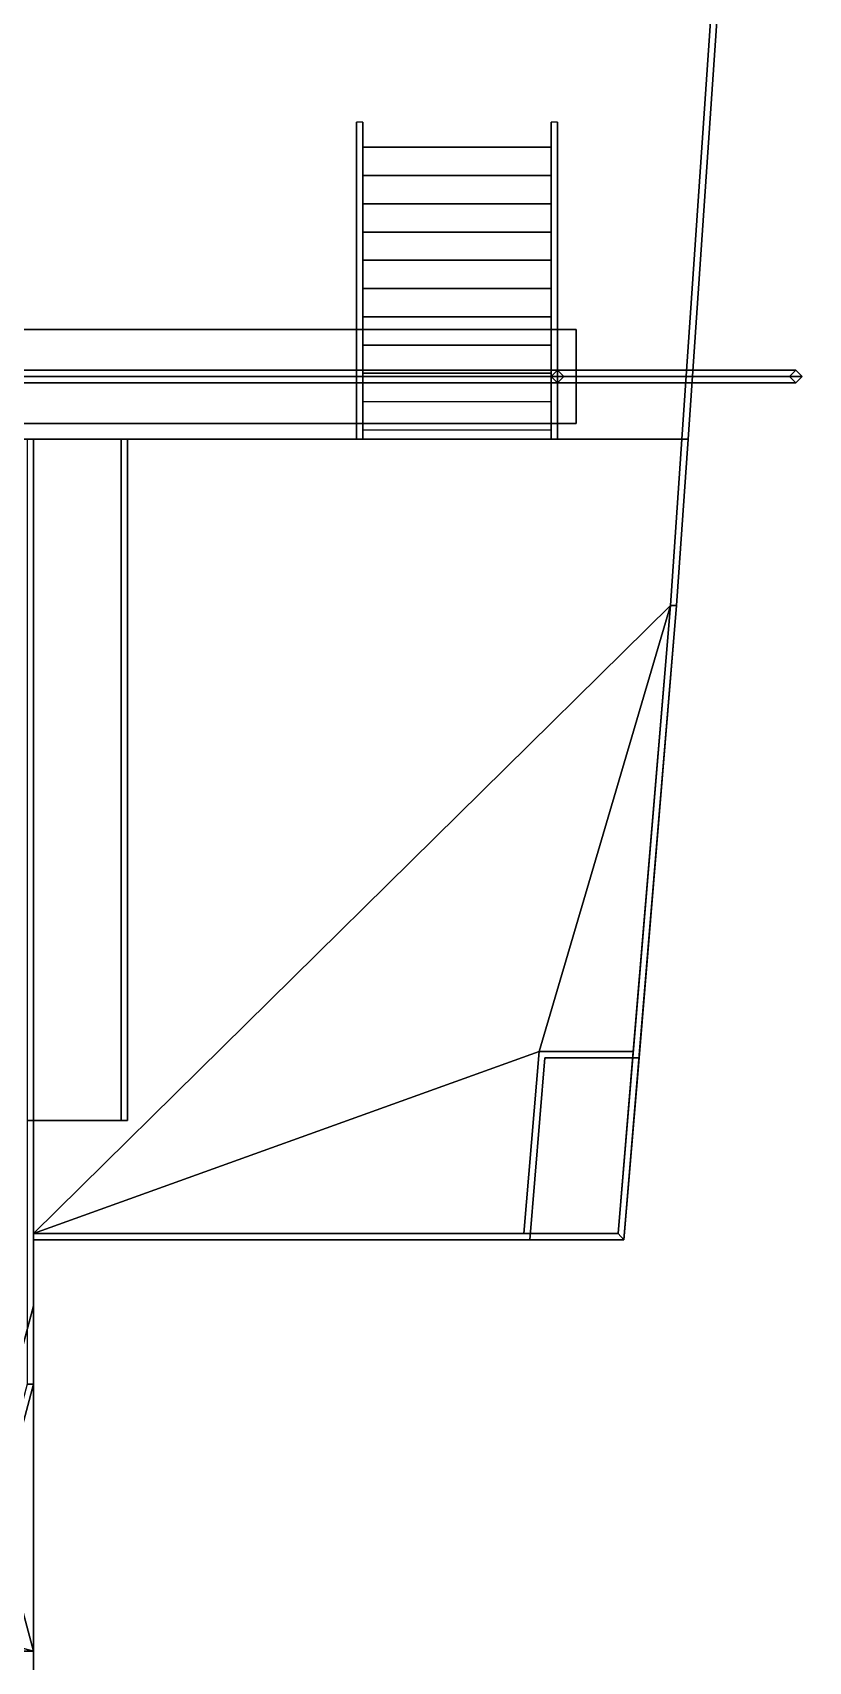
# Model space of a CAD drawing. Extents: x -4 to 4, y -26 to 37.3.
# Drawn here: x 1.1 to 3.57, y -21.17 to -15.98 of the extents above; entities that cross this region are included whole.
import ezdxf

# ---------------------------------------------------------------- set-up
doc = ezdxf.new("R2010")
doc.units = 0
doc.layers.add('SUPERSTRUCTURE', color=3, linetype='CONTINUOUS')

msp = doc.modelspace()

# ---------------------------------------------------------------- linework, layer by layer
at = {"layer": 'SUPERSTRUCTURE'}
for points in [[(3.55, -11.69, 4.9), (3.55, -11.69, 3.4503), (3.1664, -17.28, 3.4503), (3.1664, -17.28, 4.9)], [(3.55, -11.69, 4.9), (3.1664, -17.28, 4.9), (3.1864, -17.28, 4.9), (3.57, -11.69, 4.9)], [(3.1864, -17.28, 4.9), (3.1864, -17.28, 3.45), (3.57, -11.69, 3.45), (3.57, -11.69, 4.9)], [(2.13, -16.27, 3.48), (2.13, -16.49, 3.48), (2.13, -17.28, 4.9), (2.13, -17.06, 4.9)], [(2.15, -17.06, 4.9), (2.15, -16.27, 3.48), (2.13, -16.27, 3.48), (2.13, -17.06, 4.9)], [(2.15, -17.28, 4.9), (2.15, -16.49, 3.48), (2.15, -16.27, 3.48), (2.15, -17.06, 4.9)], [(2.75, -16.27, 3.48), (2.75, -16.49, 3.48), (2.75, -17.28, 4.9), (2.75, -17.06, 4.9)], [(2.77, -17.06, 4.9), (2.77, -16.27, 3.48), (2.75, -16.27, 3.48), (2.75, -17.06, 4.9)], [(2.77, -17.28, 4.9), (2.77, -16.49, 3.48), (2.77, -16.27, 3.48), (2.77, -17.06, 4.9)], [(2.15, -16.35, 3.59), (2.15, -16.53, 3.59), (2.75, -16.53, 3.59), (2.75, -16.35, 3.59)], [(2.75, -16.35, 3.59), (2.75, -16.35, 3.56), (2.15, -16.35, 3.56), (2.15, -16.35, 3.59)], [(2.75, -16.44, 3.75), (2.75, -16.44, 3.72), (2.15, -16.44, 3.72), (2.15, -16.44, 3.75)], [(2.15, -16.44, 3.75), (2.15, -16.62, 3.75), (2.75, -16.62, 3.75), (2.75, -16.44, 3.75)], [(2.75, -16.53, 3.91), (2.75, -16.53, 3.88), (2.15, -16.53, 3.88), (2.15, -16.53, 3.91)], [(2.15, -16.53, 3.91), (2.15, -16.71, 3.91), (2.75, -16.71, 3.91), (2.75, -16.53, 3.91)], [(2.15, -16.62, 4.07), (2.15, -16.8, 4.07), (2.75, -16.8, 4.07), (2.75, -16.62, 4.07)], [(2.75, -16.62, 4.07), (2.75, -16.62, 4.04), (2.15, -16.62, 4.04), (2.15, -16.62, 4.07)], [(2.15, -16.71, 4.23), (2.15, -16.89, 4.23), (2.75, -16.89, 4.23), (2.75, -16.71, 4.23)], [(2.75, -16.71, 4.23), (2.75, -16.71, 4.2), (2.15, -16.71, 4.2), (2.15, -16.71, 4.23)], [(2.75, -16.8, 4.39), (2.75, -16.8, 4.36), (2.15, -16.8, 4.36), (2.15, -16.8, 4.39)], [(2.15, -16.8, 4.39), (2.15, -16.98, 4.39), (2.75, -16.98, 4.39), (2.75, -16.8, 4.39)], [(2.75, -16.89, 4.55), (2.75, -16.89, 4.52), (2.15, -16.89, 4.52), (2.15, -16.89, 4.55)], [(2.15, -16.89, 4.55), (2.15, -17.07, 4.55), (2.75, -17.07, 4.55), (2.75, -16.89, 4.55)], [(2.83, -17.08, 17.99), (2.83, -16.93, 17.84), (-2.83, -16.93, 17.84), (-2.83, -17.08, 17.99)], [(2.83, -16.93, 17.84), (2.83, -17.08, 17.69), (-2.83, -17.08, 17.69), (-2.83, -16.93, 17.84)], [(2.83, -17.23, 17.84), (2.83, -17.08, 17.69), (2.83, -16.93, 17.84), (2.83, -17.08, 17.99)], [(2.15, -16.98, 4.71), (2.15, -17.16, 4.71), (2.75, -17.16, 4.71), (2.75, -16.98, 4.71)], [(2.75, -16.98, 4.71), (2.75, -16.98, 4.68), (2.15, -16.98, 4.68), (2.15, -16.98, 4.71)], [(2.79, -17.08, 17.97), (2.77, -17.06, 17.97), (0.12, -17.06, 20.98), (0.12, -17.08, 21)], [(2.77, -17.06, 17.97), (2.75, -17.08, 17.97), (0.12, -17.08, 20.96), (0.12, -17.06, 20.98)], [(2.13, -17.06, 4.9), (2.13, -17.28, 4.9), (2.15, -17.28, 4.9), (2.15, -17.06, 4.9)], [(2.75, -17.08, 17.71), (2.77, -17.06, 17.71), (3.53, -17.06, 3.41), (3.51, -17.08, 3.41)], [(2.75, -17.06, 4.9), (2.75, -17.28, 4.9), (2.77, -17.28, 4.9), (2.77, -17.06, 4.9)], [(2.77, -17.06, 17.71), (2.79, -17.08, 17.71), (3.55, -17.08, 3.41), (3.53, -17.06, 3.41)], [(2.83, -17.23, 17.84), (2.83, -17.08, 17.99), (-2.83, -17.08, 17.99), (-2.83, -17.23, 17.84)], [(2.83, -17.08, 17.69), (2.83, -17.23, 17.84), (-2.83, -17.23, 17.84), (-2.83, -17.08, 17.69)], [(2.75, -17.08, 17.97), (2.77, -17.1, 17.97), (0.12, -17.1, 20.98), (0.12, -17.08, 20.96)], [(2.77, -17.1, 17.97), (2.79, -17.08, 17.97), (0.12, -17.08, 21), (0.12, -17.1, 20.98)], [(2.15, -17.07, 4.87), (2.15, -17.25, 4.87), (2.75, -17.25, 4.87), (2.75, -17.07, 4.87)], [(2.75, -17.07, 4.87), (2.75, -17.07, 4.84), (2.15, -17.07, 4.84), (2.15, -17.07, 4.87)], [(2.77, -17.1, 17.71), (2.75, -17.08, 17.71), (3.51, -17.08, 3.41), (3.53, -17.1, 3.41)], [(2.79, -17.08, 17.71), (2.77, -17.1, 17.71), (3.53, -17.1, 3.41), (3.55, -17.08, 3.41)], [(1.1, -17.28, 8.46), (1.1, -17.28, 3.4827), (0, -17.28, 3.5), (-1.1, -17.28, 8.46)], [(1.08, -17.28, 8.46), (1.38, -17.28, 8.8), (1.4, -17.28, 8.8), (1.1, -17.28, 8.46)], [(1.08, -17.28, 8.46), (1.08, -19.45, 8.46), (1.38, -19.45, 8.8), (1.38, -17.28, 8.8)], [(1.1, -19.81, 5.33), (3.13, -17.81, 5.33), (3.1664, -17.28, 5.33), (1.1, -17.28, 5.33)], [(1.1, -17.28, 7.38), (1.1, -20.04, 7.38), (1.1, -19.81, 6.61), (1.1, -17.28, 5.33)], [(1.1, -19.81, 5.33), (1.1, -17.28, 5.33), (1.1, -19.81, 6.61)], [(1.1, -20.29, 7.38), (1.1, -17.28, 7.38), (1.1, -19.45, 8.46), (1.1, -20.29, 8.22)], [(1.4, -17.28, 8.8), (1.4, -19.45, 8.8), (1.1, -19.45, 8.46), (1.1, -17.28, 8.46)], [(1.1, -17.28, 7.38), (1.1, -17.28, 7.38), (1.1, -17.28, 8.46), (1.1, -19.45, 8.46)], [(1.1, -17.28, 3.4827), (1.1, -17.28, 5.33), (3.1664, -17.28, 5.33), (3.1664, -17.28, 4.9)], [(1.1, -17.28, 3.4827), (1.1, -17.28, 3.4827), (3.1664, -17.28, 4.9), (3.1664, -17.28, 3.4503)], [(1.38, -17.28, 8.8), (1.38, -19.45, 8.8), (1.4, -19.45, 8.8), (1.4, -17.28, 8.8)], [(3.13, -17.81, 6.61), (3.15, -17.81, 6.61), (3.1864, -17.28, 6.61), (3.1664, -17.28, 6.61)], [(3.13, -17.81, 5.33), (3.13, -17.81, 6.61), (3.1664, -17.28, 6.61), (3.1664, -17.28, 5.33)], [(3.15, -17.81, 6.61), (3.15, -17.81, 3.45), (3.1864, -17.28, 3.45), (3.1864, -17.28, 6.61)], [(3.1664, -17.28, 4.9), (3.1664, -17.28, 5.33), (3.1864, -17.28, 5.33), (3.1864, -17.28, 4.9)], [(3.1664, -17.28, 5.33), (3.1664, -17.28, 6.61), (3.1864, -17.28, 6.61), (3.1864, -17.28, 5.33)], [(1.1, -19.81, 5.33), (2.7117, -19.23, 5.33), (3.13, -17.81, 5.33)], [(2.7117, -19.23, 5.33), (3.0117, -19.23, 5.33), (3.13, -17.81, 5.33)], [(2.9633, -19.81, 6.61), (2.9817, -19.83, 6.61), (3.15, -17.81, 6.61), (3.13, -17.81, 6.61)], [(2.9633, -19.81, 5.88), (2.9633, -19.81, 6.61), (3.13, -17.81, 6.61), (3.0117, -19.23, 5.88)], [(3.03, -19.25, 5.33), (2.9817, -19.83, 3.4537), (3.15, -17.81, 3.45), (3.15, -17.81, 6.61)], [(2.9817, -19.83, 6.61), (2.9817, -19.83, 5.84), (3.03, -19.25, 5.84), (3.15, -17.81, 6.61)], [(3.0117, -19.23, 5.33), (3.0117, -19.23, 5.88), (3.13, -17.81, 6.61), (3.13, -17.81, 5.33)], [(3.03, -19.25, 5.84), (3.03, -19.25, 5.33), (3.15, -17.81, 6.61)], [(1.1, -19.81, 5.33), (2.6633, -19.81, 5.33), (2.7117, -19.23, 5.33)], [(2.6633, -19.81, 5.88), (2.9633, -19.81, 5.88), (3.0117, -19.23, 5.88), (2.7117, -19.23, 5.88)], [(2.6633, -19.81, 5.33), (2.6633, -19.81, 5.88), (2.7117, -19.23, 5.88), (2.7117, -19.23, 5.33)], [(2.7117, -19.23, 5.88), (3.0117, -19.23, 5.88), (3.0117, -19.23, 5.33), (2.7117, -19.23, 5.33)], [(2.9817, -19.83, 5.84), (2.6817, -19.83, 5.84), (2.73, -19.25, 5.84), (3.03, -19.25, 5.84)], [(2.6817, -19.83, 5.84), (2.6817, -19.83, 5.33), (2.73, -19.25, 5.33), (2.73, -19.25, 5.84)], [(2.6817, -19.83, 5.33), (2.9817, -19.83, 5.33), (3.03, -19.25, 5.33), (2.73, -19.25, 5.33)], [(2.73, -19.25, 5.33), (3.03, -19.25, 5.33), (3.03, -19.25, 5.84), (2.73, -19.25, 5.84)], [(2.9817, -19.83, 5.33), (2.9817, -19.83, 3.4537), (3.03, -19.25, 5.33)], [(1.08, -19.45, 8.46), (1.08, -20.29, 8.22), (1.1, -20.29, 8.22), (1.1, -19.45, 8.46)], [(1.38, -19.45, 8.8), (1.08, -19.45, 8.46), (1.1, -19.45, 8.46), (1.4, -19.45, 8.8)], [(2.9633, -19.81, 6.61), (1.1, -19.81, 6.61), (1.1, -19.83, 6.61), (2.9817, -19.83, 6.61)], [(1.1, -19.81, 6.61), (1.1, -20.04, 7.38), (1.1, -20.04, 7.38), (1.1, -19.83, 6.61)], [(2.6633, -19.81, 5.88), (1.1, -19.81, 5.33), (1.1, -19.81, 6.61), (2.9633, -19.81, 6.61)], [(2.6633, -19.81, 5.33), (1.1, -19.81, 5.33), (1.1, -19.81, 5.33), (2.6633, -19.81, 5.88)], [(2.9633, -19.81, 5.88), (2.6633, -19.81, 5.88), (2.9633, -19.81, 6.61)], [(1.1, -21.14, 5.49), (1.1, -22.25, 3.4816), (1.1, -19.83, 3.4816), (1.1, -20.04, 5.49)], [(1.1, -19.83, 3.4816), (2.9817, -19.83, 3.4537), (2.9817, -19.83, 5.33), (2.6817, -19.83, 5.33)], [(1.1, -19.83, 6.61), (1.1, -19.83, 3.4816), (2.6817, -19.83, 5.33), (2.6817, -19.83, 5.84)], [(2.9817, -19.83, 6.61), (1.1, -19.83, 6.61), (2.6817, -19.83, 5.84), (2.9817, -19.83, 5.84)], [(1.1, -20.04, 5.49), (1.1, -19.83, 3.4816), (1.1, -19.83, 6.61), (1.1, -20.04, 7.38)], [(0.9526, -20.59, 5.49), (0.9526, -20.59, 5.49), (1.1, -21.14, 5.49), (1.1, -20.04, 5.49)], [(0.9526, -20.59, 5.49), (1.1, -20.04, 5.49), (1.0946, -20.06, 6.63), (0.958, -20.57, 6.63)], [(1.0946, -20.06, 7.13), (1.1, -20.04, 7.38), (0.9526, -20.59, 7.38), (0.958, -20.57, 7.13)], [(1.0946, -20.06, 6.63), (1.1, -20.04, 5.49), (1.1, -20.04, 7.38), (1.0946, -20.06, 7.13)], [(0.9526, -20.84, 8.22), (1.1, -20.29, 8.22), (1.08, -20.29, 8.22), (0.9353, -20.83, 8.22)], [(0.9526, -20.84, 7.38), (1.1, -20.29, 7.38), (1.1, -20.29, 8.22), (0.9526, -20.84, 8.22)], [(0.55, -20.9926, 5.49), (0.55, -20.9926, 5.49), (1.1, -21.14, 5.49), (0.9526, -20.59, 5.49)], [(0, -21.14, 5.49), (0, -21.14, 5.49), (1.1, -21.14, 5.49), (0.55, -20.9926, 5.49)], [(-1.1, -21.14, 5.49), (-1.1, -21.74, 5.32), (1.1, -21.74, 5.32), (1.1, -21.14, 5.49)], [(1.1, -21.74, 5.32), (1.1, -22.25, 4.63), (1.1, -22.25, 3.4816), (1.1, -21.14, 5.49)]]:
    msp.add_3dface(points, dxfattribs=at)

doc.saveas('drawing.dxf')
